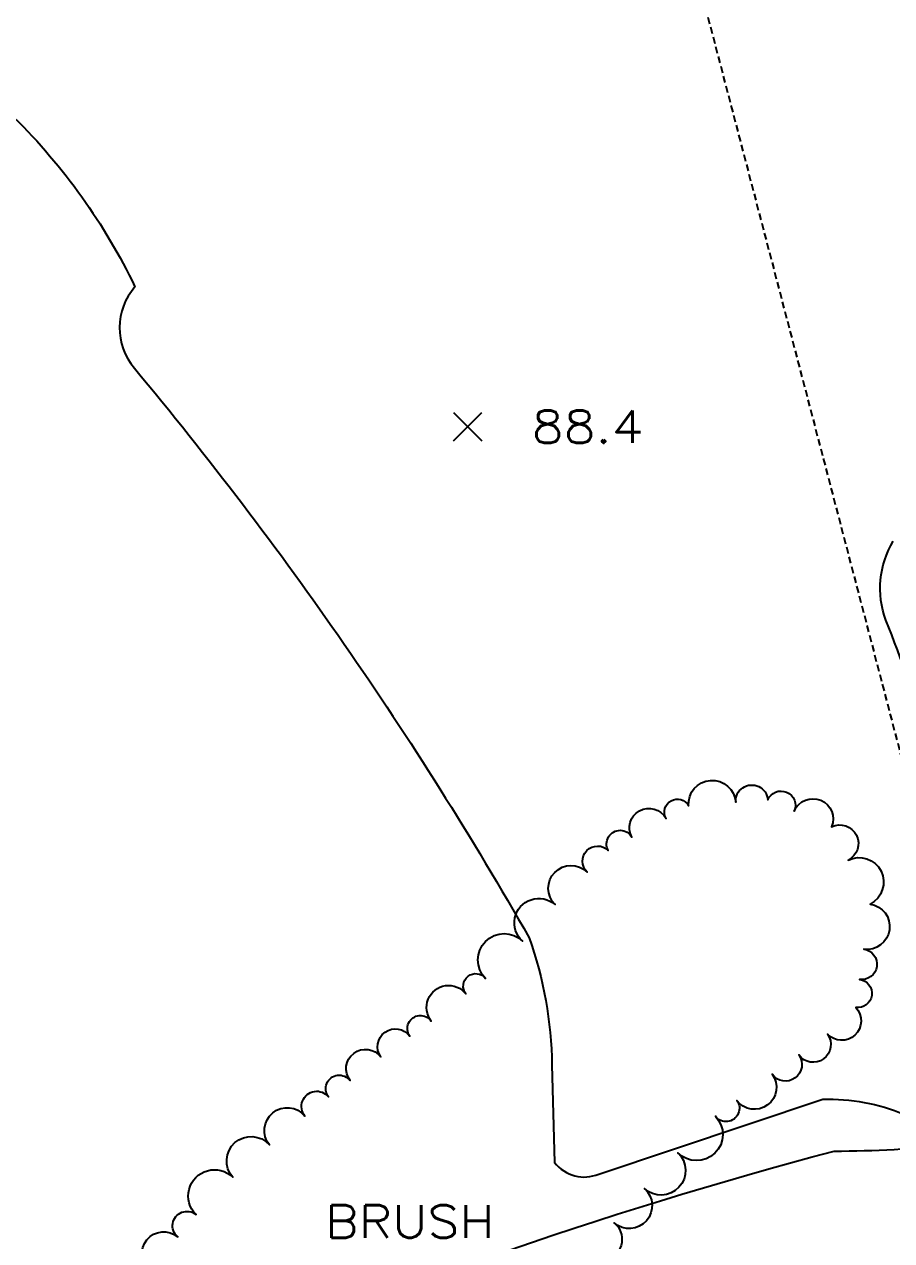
# Model space of a CAD drawing. Header units: feet. Extents: x 1023941 to 1026768, y 90264 to 94497.
# Drawn here: x 1025126.8 to 1025191, y 92589 to 92679 of the extents above; entities that cross this region are included whole.
import ezdxf
from ezdxf.enums import TextEntityAlignment as Align

# ---------------------------------------------------------------- set-up
doc = ezdxf.new("R2010")
doc.units = ezdxf.units.FT
doc.header["$MEASUREMENT"] = 0
doc.linetypes.add('DASHED', pattern=[0.75, 0.5, -0.25])
for name, color, linetype in [('BRUSH', 9, 'Continuous'), ('CF-INTERMED', 9, 'Continuous'), ('E3BDL', 6, 'Continuous'), ('SPOTELEV', 9, 'Continuous'), ('TEXT', 10, 'Continuous'), ('W6TVL', 10, 'DASHED')]:
    doc.layers.add(name, color=color, linetype=linetype)
doc.styles.add('60', font='simplex.shx', dxfattribs={"width": 1.15, "height": 2.4})

# ---------------------------------------------------------------- blocks, each defined once
blk = doc.blocks.new('SPOT')
for p, q in [((-0.5, -0.5), (0.5, 0.5)), ((-0.5, 0.5), (0.5, -0.5))]:
    blk.add_line(p, q)

msp = doc.modelspace()

# ---------------------------------------------------------------- linework, layer by layer
at = {"layer": 'BRUSH', "flags": 128}
msp.add_lwpolyline([(1025136.09, 92586.79, -1), (1025138.16, 92589.3, -1), (1025139.51, 92590.94, -1), (1025142.22, 92593.71, -1), (1025144.94, 92596.1, -1), (1025147.56, 92598.23, -1), (1025149.31, 92599.65, -1), (1025150.9, 92600.86, -1), (1025153.18, 92602.6, -1), (1025155.32, 92604.13, -1), (1025156.91, 92605.26, -1), (1025159.47, 92607.27, -1), (1025160.93, 92608.41, -1), (1025163.66, 92611.16, -1), (1025166.07, 92613.87, -1), (1025168.43, 92616.28, -1), (1025170, 92617.88, -1), (1025171.75, 92618.85, -1), (1025174.27, 92620.25, -1), (1025175.94, 92621.18, -1), (1025179.43, 92621.44, -1), (1025181.8, 92621.62, -1), (1025183.76, 92620.79, -1), (1025186.52, 92619.62, -1), (1025187.74, 92617.16, -1), (1025189.36, 92613.91, -1), (1025188.9, 92610.57, -1), (1025188.59, 92608.34, -1), (1025188.31, 92606.26, -1), (1025186.21, 92604.29, -1), (1025184.09, 92602.75, -1), (1025182.12, 92601.32, -1), (1025179.51, 92599.39, -1), (1025177.92, 92598.22, -1), (1025175.14, 92595.52, -1), (1025172.67, 92592.87, -1), (1025170.44, 92590.33, -1), (1025168.46, 92587.91, -1)], format="xyb", dxfattribs=at)
at = {"layer": 'CF-INTERMED', "flags": 128}
for points, elevation in [([(1025125.95, 92578.93, 0.38193534), (1025136.31, 92578, -0.0388472), (1025186.70336, 92595.63891, 0.05194165), (1025204.37988, 92597.53403, -0.1668146), (1025208.82, 92596.85), (1025211.03, 92596.08, 0.31254667), (1025221.34, 92605.12, 0.04962173), (1025216.67, 92617.17), (1025221.23, 92618.4, -0.0360537), (1025246.85, 92636.91, -0.03528523), (1025242.51, 92585.29, 0.36891398), (1025244.64, 92586.21, 0.12508883), (1025271.99, 92603.41, 0.01414906), (1025287.48, 92668.4, 0.04220099), (1025289.06, 92748.81, 0.35931593)], 87), ([(1025126.04, 92672.1, -0.08658292), (1025134.99, 92659.56, 0.3724432), (1025134.94742, 92653.5563, -0.04412624), (1025164.14, 92611.42, -0.08245247), (1025165.82946, 92602.01019), (1025166.03, 92594.79, 0.33854351), (1025169.29834, 92593.94237), (1025185.86647, 92599.48292, -0.10599685), (1025191.89, 92598.36, 0.05271641)], 88), ([(1025195.93, 92616.74, 0.04762868), (1025190.53, 92634.92, -0.22645995), (1025191.08091, 92640.75469, 0.05793364)], 88)]:
    msp.add_lwpolyline(points, format="xyb", dxfattribs=dict(at, elevation=elevation))
at = {"layer": 'E3BDL'}
for centre, radius, start, end in [((1025173.91634, 92675.76422), 25, 352.906, 105.0948302), ((1025219.48938, 92506.80239), 200, 105.0948302, 121.4814231)]:
    msp.add_arc(centre, radius, start, end, dxfattribs=at)
at = {"layer": 'W6TVL'}
msp.add_line((1025127.27857, 92871.06773), (1025226.7534, 92490.63744), dxfattribs=at)

# ---------------------------------------------------------------- block references
at = {"layer": 'SPOTELEV', "xscale": 2.099999999976717, "yscale": 2.100000000005821, "zscale": 2.1}
msp.add_blockref('SPOT', (1025159.6, 92649.22), dxfattribs=at)

# ---------------------------------------------------------------- texts
at = {"layer": 'SPOTELEV', "style": '60', "width": 1.15}
msp.add_text('88.4', height=2.4, dxfattribs=at).set_placement((1025168.47, 92649.22), align=Align.MIDDLE_CENTER)
at = {"layer": 'TEXT', "style": '60', "width": 1.15}
msp.add_text('BRUSH', height=2.4, dxfattribs=at).set_placement((1025155.32156, 92590.42936), align=Align.MIDDLE_CENTER)

doc.saveas('drawing.dxf')
